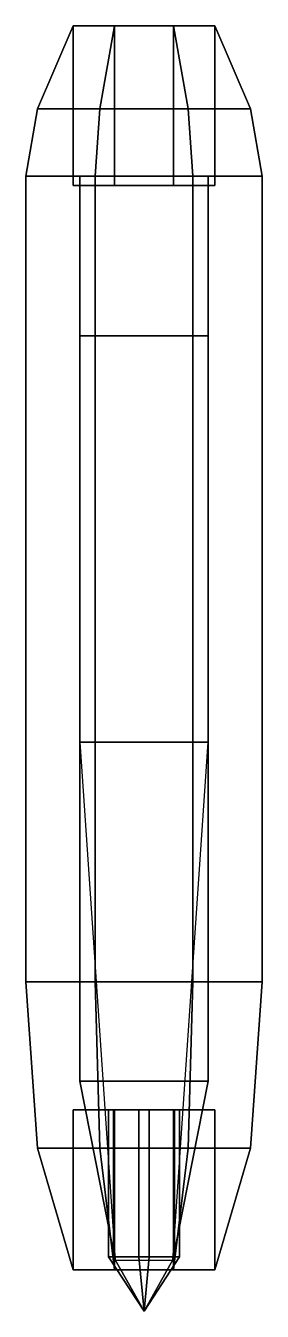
# Model space of a CAD drawing. Extents: x -0.37 to 0.37, y -1.76 to 2.26.
import ezdxf

# ---------------------------------------------------------------- set-up
doc = ezdxf.new("R2010")
doc.units = 0
doc.layers.add('ENGINE', color=1, linetype='CONTINUOUS')

msp = doc.modelspace()

# ---------------------------------------------------------------- linework, layer by layer
at = {"layer": 'ENGINE'}
for points in [[(-0.3326, 2, 1.1678), (-0.1378, 2, 1.3626), (-0.0918, 2.26, 1.2517), (-0.2217, 2.26, 1.1218)], [(-0.3326, 2, 0.8922), (-0.3326, 2, 1.1678), (-0.2217, 2.26, 1.1218), (-0.2217, 2.26, 0.9382)], [(-0.1378, 2, 0.6974), (-0.3326, 2, 0.8922), (-0.2217, 2.26, 0.9382), (-0.0918, 2.26, 0.8083)], [(-0.0918, 2.26, 0.8083), (-0.2217, 2.26, 0.9382), (-0.2217, 1.76, 0.9382), (-0.0918, 1.76, 0.8083)], [(-0.2217, 2.26, 1.1218), (-0.0918, 2.26, 1.2517), (-0.0918, 1.76, 1.2517), (-0.2217, 1.76, 1.1218)], [(-0.2217, 2.26, 0.9382), (-0.2217, 2.26, 1.1218), (-0.2217, 1.76, 1.1218), (-0.2217, 1.76, 0.9382)], [(-0.1378, 2, 1.3626), (0.1378, 2, 1.3626), (0.0918, 2.26, 1.2517), (-0.0918, 2.26, 1.2517)], [(0.1378, 2, 0.6974), (-0.1378, 2, 0.6974), (-0.0918, 2.26, 0.8083), (0.0918, 2.26, 0.8083)], [(0.0918, 2.26, 0.8083), (-0.0918, 2.26, 0.8083), (-0.0918, 1.76, 0.8083), (0.0918, 1.76, 0.8083)], [(-0.0918, 2.26, 1.2517), (0.0918, 2.26, 1.2517), (0.0918, 1.76, 1.2517), (-0.0918, 1.76, 1.2517)], [(0.1378, 2, 1.3626), (0.3326, 2, 1.1678), (0.2217, 2.26, 1.1218), (0.0918, 2.26, 1.2517)], [(0.2217, 2.26, 0.9382), (0.0918, 2.26, 0.8083), (0.0918, 1.76, 0.8083), (0.2217, 1.76, 0.9382)], [(0.0918, 2.26, 1.2517), (0.2217, 2.26, 1.1218), (0.2217, 1.76, 1.1218), (0.0918, 1.76, 1.2517)], [(0.3326, 2, 0.8922), (0.1378, 2, 0.6974), (0.0918, 2.26, 0.8083), (0.2217, 2.26, 0.9382)], [(0.2217, 2.26, 1.1218), (0.2217, 2.26, 0.9382), (0.2217, 1.76, 0.9382), (0.2217, 1.76, 1.1218)], [(0.3326, 2, 1.1678), (0.3326, 2, 0.8922), (0.2217, 2.26, 0.9382), (0.2217, 2.26, 1.1218)], [(-0.1378, 2, 1.3626), (-0.3326, 2, 1.1678), (-0.3696, 1.79, 1.1831), (-0.1531, 1.79, 1.3996)], [(-0.3326, 2, 0.8922), (-0.1378, 2, 0.6974), (-0.1531, 1.79, 0.6604), (-0.3696, 1.79, 0.8769)], [(-0.3326, 2, 1.1678), (-0.3326, 2, 0.8922), (-0.3696, 1.79, 0.8769), (-0.3696, 1.79, 1.1831)], [(-0.1378, 2, 0.6974), (0.1378, 2, 0.6974), (0.1531, 1.79, 0.6604), (-0.1531, 1.79, 0.6604)], [(0.1378, 2, 1.3626), (-0.1378, 2, 1.3626), (-0.1531, 1.79, 1.3996), (0.1531, 1.79, 1.3996)], [(0.3326, 2, 1.1678), (0.1378, 2, 1.3626), (0.1531, 1.79, 1.3996), (0.3696, 1.79, 1.1831)], [(0.1378, 2, 0.6974), (0.3326, 2, 0.8922), (0.3696, 1.79, 0.8769), (0.1531, 1.79, 0.6604)], [(0.3326, 2, 0.8922), (0.3326, 2, 1.1678), (0.3696, 1.79, 1.1831), (0.3696, 1.79, 0.8769)], [(-0.1531, 1.79, 1.3996), (-0.3696, 1.79, 1.1831), (-0.3696, -0.73, 1.1831), (-0.1531, -0.73, 1.3996)], [(-0.3696, 1.79, 0.8769), (-0.1531, 1.79, 0.6604), (-0.1531, -0.73, 0.6604), (-0.3696, -0.73, 0.8769)], [(-0.3696, 1.79, 1.1831), (-0.3696, 1.79, 0.8769), (-0.3696, -0.73, 0.8769), (-0.3696, -0.73, 1.1831)], [(-0.2, 1.79, 1.35), (-0.2, 0.02, 1.35), (-0.2, 0.02, 1.59), (-0.2, 1.29, 1.54)], [(0.2, 1.29, 1.54), (0.2, 1.79, 1.35), (-0.2, 1.79, 1.35), (-0.2, 1.29, 1.54)], [(-0.1531, 1.79, 0.6604), (0.1531, 1.79, 0.6604), (0.1531, -0.73, 0.6604), (-0.1531, -0.73, 0.6604)], [(0.1531, 1.79, 1.3996), (-0.1531, 1.79, 1.3996), (-0.1531, -0.73, 1.3996), (0.1531, -0.73, 1.3996)], [(0.3696, 1.79, 1.1831), (0.1531, 1.79, 1.3996), (0.1531, -0.73, 1.3996), (0.3696, -0.73, 1.1831)], [(0.1531, 1.79, 0.6604), (0.3696, 1.79, 0.8769), (0.3696, -0.73, 0.8769), (0.1531, -0.73, 0.6604)], [(0.2, 0.02, 1.59), (0.2, 0.02, 1.35), (0.2, 1.79, 1.35), (0.2, 1.29, 1.54)], [(0.3696, 1.79, 0.8769), (0.3696, 1.79, 1.1831), (0.3696, -0.73, 1.1831), (0.3696, -0.73, 0.8769)], [(-0.2217, 1.76, 0.9382), (0.2217, 1.76, 0.9382), (0.0918, 1.76, 0.8083), (-0.0918, 1.76, 0.8083)], [(-0.2217, 1.76, 1.1218), (0.2217, 1.76, 1.1218), (0.2217, 1.76, 0.9382), (-0.2217, 1.76, 0.9382)], [(-0.0918, 1.76, 1.2517), (0.0918, 1.76, 1.2517), (0.2217, 1.76, 1.1218), (-0.2217, 1.76, 1.1218)], [(-0.2, 1.29, 1.54), (-0.2, 0.02, 1.59), (0.2, 0.02, 1.59), (0.2, 1.29, 1.54)], [(-0.2, 0.02, 1.35), (-0.09, -1.6, 1.26), (-0.2, -1.04, 1.53), (-0.2, 0.02, 1.59)], [(-0.2, 0.02, 1.59), (-0.2, -1.04, 1.53), (0.2, -1.04, 1.53), (0.2, 0.02, 1.59)], [(0.2, -1.04, 1.53), (0.09, -1.6, 1.26), (0.2, 0.02, 1.35), (0.2, 0.02, 1.59)], [(-0.3326, -1.25, 1.1678), (-0.1378, -1.25, 1.3626), (-0.1531, -0.73, 1.3996), (-0.3696, -0.73, 1.1831)], [(-0.3326, -1.25, 0.8922), (-0.3326, -1.25, 1.1678), (-0.3696, -0.73, 1.1831), (-0.3696, -0.73, 0.8769)], [(-0.1378, -1.25, 0.6974), (-0.3326, -1.25, 0.8922), (-0.3696, -0.73, 0.8769), (-0.1531, -0.73, 0.6604)], [(0.1378, -1.25, 0.6974), (-0.1378, -1.25, 0.6974), (-0.1531, -0.73, 0.6604), (0.1531, -0.73, 0.6604)], [(-0.1378, -1.25, 1.3626), (0.1378, -1.25, 1.3626), (0.1531, -0.73, 1.3996), (-0.1531, -0.73, 1.3996)], [(0.1378, -1.25, 1.3626), (0.3326, -1.25, 1.1678), (0.3696, -0.73, 1.1831), (0.1531, -0.73, 1.3996)], [(0.3326, -1.25, 0.8922), (0.1378, -1.25, 0.6974), (0.1531, -0.73, 0.6604), (0.3696, -0.73, 0.8769)], [(0.3326, -1.25, 1.1678), (0.3326, -1.25, 0.8922), (0.3696, -0.73, 0.8769), (0.3696, -0.73, 1.1831)], [(-0.2, -1.04, 1.53), (-0.09, -1.6, 1.26), (0.09, -1.6, 1.26), (0.2, -1.04, 1.53)], [(-0.0918, -1.13, 1.2517), (-0.2217, -1.13, 1.1218), (-0.2217, -1.13, 0.9382), (0.0918, -1.13, 1.2517)], [(0.0918, -1.13, 1.2517), (-0.2217, -1.13, 0.9382), (-0.0918, -1.13, 0.8083), (0.2217, -1.13, 1.1218)], [(-0.2217, -1.63, 0.9382), (-0.0918, -1.63, 0.8083), (-0.0918, -1.13, 0.8083), (-0.2217, -1.13, 0.9382)], [(-0.0918, -1.63, 1.2517), (-0.2217, -1.63, 1.1218), (-0.2217, -1.13, 1.1218), (-0.0918, -1.13, 1.2517)], [(-0.2217, -1.63, 1.1218), (-0.2217, -1.63, 0.9382), (-0.2217, -1.13, 0.9382), (-0.2217, -1.13, 1.1218)], [(-0.1109, -1.13, 0.9841), (-0.0157, -1.13, 0.911), (-0.0157, -1.59, 0.911), (-0.1109, -1.59, 0.9841)], [(-0.0952, -1.13, 1.1031), (-0.1109, -1.13, 0.9841), (-0.1109, -1.59, 0.9841), (-0.0952, -1.59, 1.1031)], [(0.0157, -1.13, 1.149), (-0.0952, -1.13, 1.1031), (-0.0952, -1.59, 1.1031), (0.0157, -1.59, 1.149)], [(0.2217, -1.13, 1.1218), (-0.0918, -1.13, 0.8083), (0.0918, -1.13, 0.8083), (0.2217, -1.13, 0.9382)], [(-0.0918, -1.63, 0.8083), (0.0918, -1.63, 0.8083), (0.0918, -1.13, 0.8083), (-0.0918, -1.13, 0.8083)], [(0.0918, -1.63, 1.2517), (-0.0918, -1.63, 1.2517), (-0.0918, -1.13, 1.2517), (0.0918, -1.13, 1.2517)], [(-0.0157, -1.13, 0.911), (0.0952, -1.13, 0.9569), (0.0952, -1.59, 0.9569), (-0.0157, -1.59, 0.911)], [(0.1109, -1.13, 1.0759), (0.0157, -1.13, 1.149), (0.0157, -1.59, 1.149), (0.1109, -1.59, 1.0759)], [(0.0918, -1.63, 0.8083), (0.2217, -1.63, 0.9382), (0.2217, -1.13, 0.9382), (0.0918, -1.13, 0.8083)], [(0.2217, -1.63, 1.1218), (0.0918, -1.63, 1.2517), (0.0918, -1.13, 1.2517), (0.2217, -1.13, 1.1218)], [(0.0952, -1.13, 0.9569), (0.1109, -1.13, 1.0759), (0.1109, -1.59, 1.0759), (0.0952, -1.59, 0.9569)], [(0.2217, -1.63, 0.9382), (0.2217, -1.63, 1.1218), (0.2217, -1.13, 1.1218), (0.2217, -1.13, 0.9382)], [(-0.1378, -1.25, 1.3626), (-0.3326, -1.25, 1.1678), (-0.2217, -1.63, 1.1218), (-0.0918, -1.63, 1.2517)], [(-0.3326, -1.25, 0.8922), (-0.1378, -1.25, 0.6974), (-0.0918, -1.63, 0.8083), (-0.2217, -1.63, 0.9382)], [(-0.3326, -1.25, 1.1678), (-0.3326, -1.25, 0.8922), (-0.2217, -1.63, 0.9382), (-0.2217, -1.63, 1.1218)], [(0.1378, -1.25, 1.3626), (-0.1378, -1.25, 1.3626), (-0.0918, -1.63, 1.2517), (0.0918, -1.63, 1.2517)], [(-0.1378, -1.25, 0.6974), (0.1378, -1.25, 0.6974), (0.0918, -1.63, 0.8083), (-0.0918, -1.63, 0.8083)], [(0.3326, -1.25, 1.1678), (0.1378, -1.25, 1.3626), (0.0918, -1.63, 1.2517), (0.2217, -1.63, 1.1218)], [(0.1378, -1.25, 0.6974), (0.3326, -1.25, 0.8922), (0.2217, -1.63, 0.9382), (0.0918, -1.63, 0.8083)], [(0.3326, -1.25, 0.8922), (0.3326, -1.25, 1.1678), (0.2217, -1.63, 1.1218), (0.2217, -1.63, 0.9382)], [(-0.1109, -1.59, 0.9841), (-0.0157, -1.59, 0.911), (0, -1.76, 1.03)], [(-0.0952, -1.59, 1.1031), (-0.1109, -1.59, 0.9841), (0, -1.76, 1.03)], [(0.0157, -1.59, 1.149), (-0.0952, -1.59, 1.1031), (0, -1.76, 1.03)], [(-0.0157, -1.59, 0.911), (0.0952, -1.59, 0.9569), (0, -1.76, 1.03)], [(0.0952, -1.59, 0.9569), (0.1109, -1.59, 1.0759), (0, -1.76, 1.03)], [(0.1109, -1.59, 1.0759), (0.0157, -1.59, 1.149), (0, -1.76, 1.03)]]:
    msp.add_3dface(points, dxfattribs=at)

doc.saveas('drawing.dxf')
